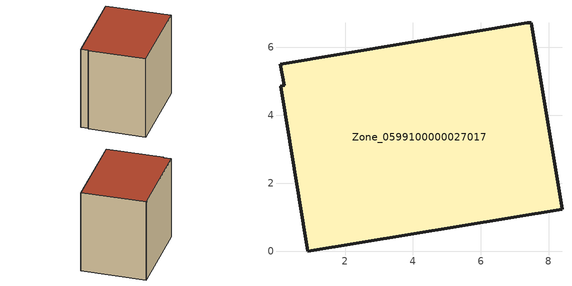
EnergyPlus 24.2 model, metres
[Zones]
Zone_0599100000027017
 floor ground (C_G): 0.08,5.5 7.37,6.72 7.49,6.72 8.39,1.23 0.9,0 0.1,4.85 0.21,4.88 z0
 wall outside (C_F): 7.37,6.72 0.08,5.5 0.21,4.88 0.1,4.85 0.9,0 8.39,1.23 7.49,6.72 7.37,6.72 z0:7.36
 roof outside (C_R): 7.49,6.72 7.37,6.72 0.08,5.5 0.21,4.88 0.1,4.85 0.9,0 8.39,1.23 z7.36
[BUILDING]
Pand.0599100000027017: North Axis=0; Terrain=City; Loads Convergence Tolerance Value=0.04; Temperature Convergence Tolerance Value=0.4; Solar Distribution=FullExterior; Maximum Number of Warmup Days=25; Minimum Number of Warmup Days=1
[Site:Location]
Rotterdam.The.Hague.AP_ZH_NLD Design_Conditions: Latitude=51.96; Longitude=4.45; Time Zone=1; Elevation=-4.5
[SITE:GROUNDTEMPERATURE:BUILDINGSURFACE]
18, 18, 18, 18, 18, 18, 18, 18, 18, 18, 18, 18
[MATERIAL] Thermal Absorptance=0.9; Solar Absorptance=0.7; Visible Absorptance=0.7
Name | Roughness | Thickness | Conductivity | Density | Specific Heat
G.TC.1946 | MediumSmooth | 0.15 | 1 | 540 | 1210
F.TC.1946 | Rough | 0.3 | 0.857143 | 1920 | 840
R.TC.1946 | MediumRough | 0.2 | 0.909091 | 1500 | 1000
[CONSTRUCTION]
C_G: G.TC.1946
C_F: F.TC.1946
C_R: R.TC.1946
[ZONE]
Zone_0599100000027017: Type=1; Multiplier=1; Ceiling Height=Autocalculate; Volume=Autocalculate; Floor Area=autocalculate; Part of Total Floor Area=Yes
[ZONEINFILTRATION:DESIGNFLOWRATE]
Infil_Zone_0599100000027017: Zone or ZoneList or Space or SpaceList=Zone_0599100000027017; Schedule=AlwaysOn; Design Flow Rate Calculation Method=Flow/Area; Flow Rate per Floor Area=0.003; Constant Term Coefficient=1; Temperature Term Coefficient=0; Velocity Term Coefficient=0; Velocity Squared Term Coefficient=0
[HVACTEMPLATE:ZONE:IDEALLOADSAIRSYSTEM]
Zone_0599100000027017: Maximum Heating Supply Air Temperature=50; Minimum Cooling Supply Air Temperature=13; Maximum Heating Supply Air Humidity Ratio=0.0156; Minimum Cooling Supply Air Humidity Ratio=0.0077; Heating Limit=NoLimit; Cooling Limit=NoLimit; Dehumidification Control Type=ConstantSensibleHeatRatio; Cooling Sensible Heat Ratio=0.7; Dehumidification Setpoint=60; Humidification Control Type=None; Humidification Setpoint=30; Outdoor Air Method=None; Outdoor Air Flow Rate per Person=0.00944; Outdoor Air Flow Rate per Zone Floor Area=0; Outdoor Air Flow Rate per Zone=0; Demand Controlled Ventilation Type=None; Outdoor Air Economizer Type=NoEconomizer; Heat Recovery Type=None; Sensible Heat Recovery Effectiveness=0.7; Latent Heat Recovery Effectiveness=0.65
[ZONECONTROL:THERMOSTAT]
ThermostatControl_Zone_0599100000027017: Zone or ZoneList=Zone_0599100000027017; Control Type Schedule=DualSetpointControlType; Control 1=Thermostat_Zone_0599100000027017; Temperature Difference Between Cutout And Setpoint=0
[THERMOSTATSETPOINT:DUALSETPOINT]
Thermostat_Zone_0599100000027017: Heating Setpoint Temperature Schedule=HeatingSetpoint_Zone_0599100000027017; Cooling Setpoint Temperature Schedule=CoolingSetpoint_Zone_0599100000027017
[SCHEDULE:COMPACT]
HeatingSetpoint_Zone_0599100000027017: Through: 12/31, For: AllDays, Until: 24:00, 21
CoolingSetpoint_Zone_0599100000027017: Through: 12/31, For: AllDays, Until: 24:00, 24
DualSetpointControlType: Through: 12/31, For: AllDays, Until: 24:00, 4
AlwaysOn: Through: 12/31, For: AllDays, Until: 24:00, 1
